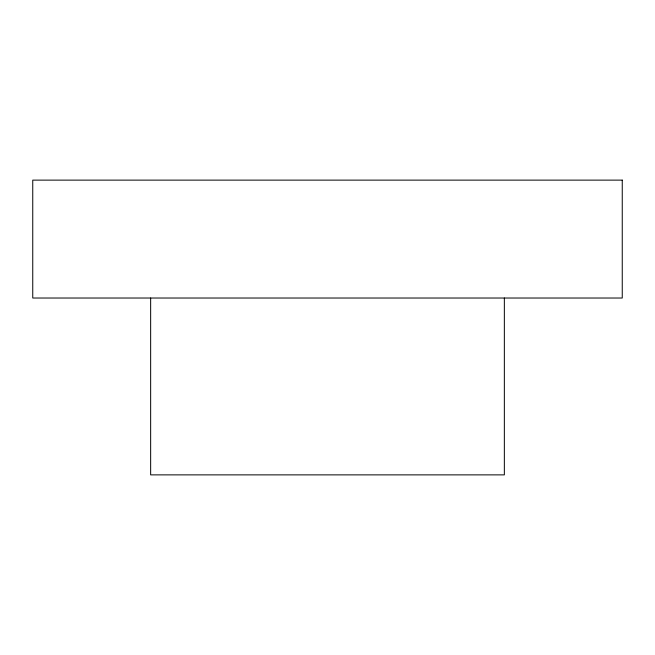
<?xml version="1.0" encoding="UTF-8"?>
<svg xmlns="http://www.w3.org/2000/svg" width="655" height="655" viewBox="0 0 655 655"><rect width="100%" height="100%" fill="white"/><g stroke="black" fill="none" stroke-linecap="round" stroke-linejoin="round"><path stroke-width="0.98" d="M504.35 298.025L504.35 474.875L150.65 474.875L150.65 298.025M622.25 180.125L32.75 180.125L32.75 298.025L622.25 298.025L622.25 180.125"/></g></svg>
